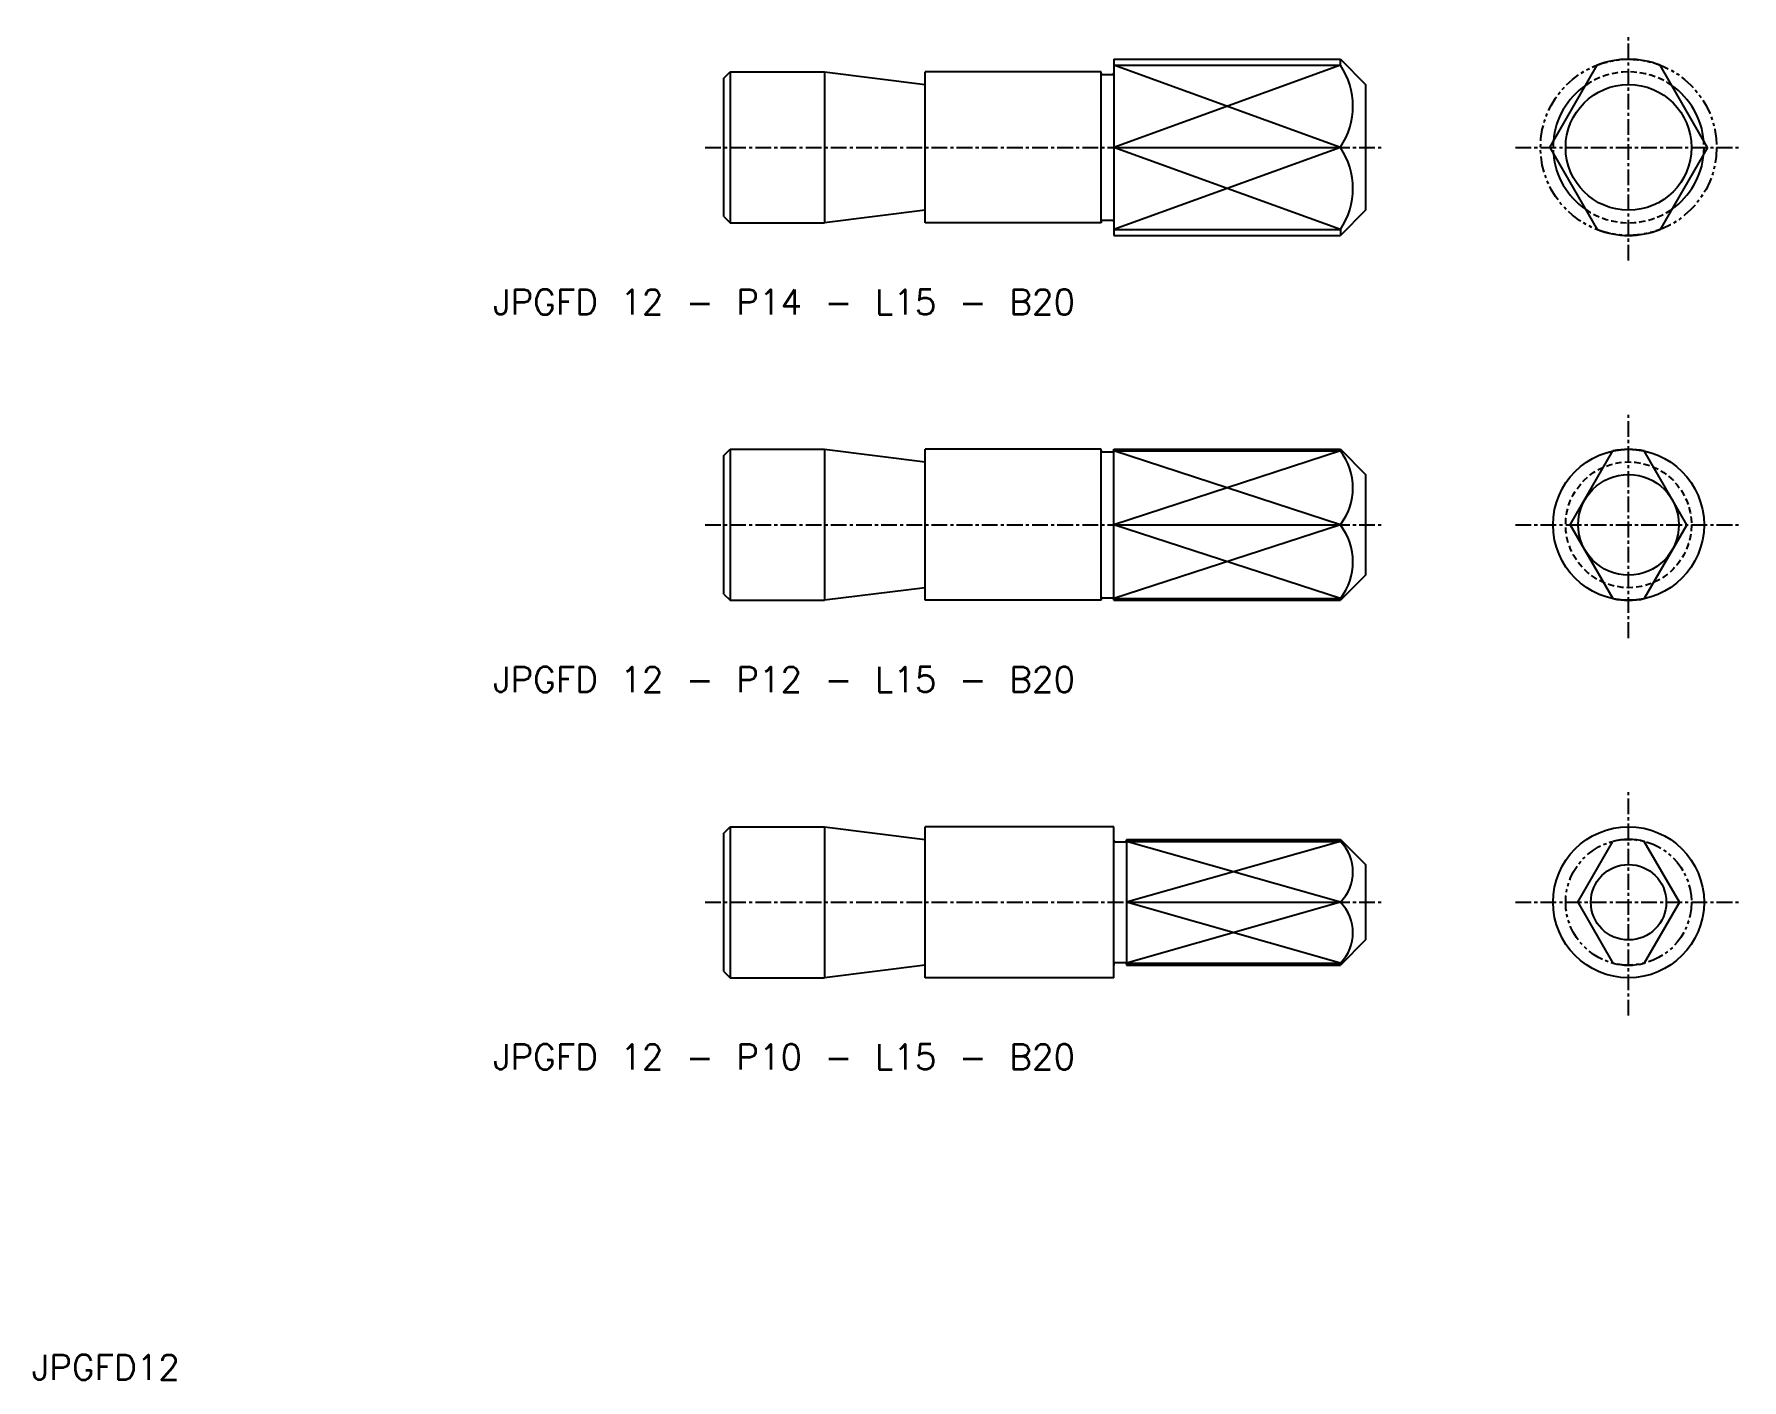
# Model space of a CAD drawing. Extents: x 5 to 141, y 5 to 112.
import ezdxf

# ---------------------------------------------------------------- set-up
doc = ezdxf.new("R2010")
doc.units = 0
for name, pattern in [('CENTER', [2, 1.25, -0.25, 0.25, -0.25]), ('DASHED', [0.75, 0.5, -0.25]), ('PHANTOM', [2.5, 1.25, -0.25, 0.25, -0.25, 0.25, -0.25])]:
    doc.linetypes.add(name, pattern=pattern)
doc.layers.get('0').update_dxf_attribs({"linetype": 'CONTINUOUS'})
doc.layers.add('CENTER', color=1, linetype='CENTER')
doc.styles.get("Standard").update_dxf_attribs({"font": 'txt.shx', "width": 0.8, "bigfont": 'bigfont.shx'})

msp = doc.modelspace()

# ---------------------------------------------------------------- linework, layer by layer
at = {"color": 7, "linetype": 'CONTINUOUS'}
for p, q in [((91, 109.96), (91, 95.96)), ((91, 109.96), (109, 109.96)), ((109, 109.96), (111, 107.96)), ((109, 109.5), (109, 109.96)), ((60, 108.46), (60.5, 108.96)), ((60.5, 108.96), (68, 108.96)), ((60.5, 108.96), (60.5, 96.96)), ((68, 108.96), (68, 96.96)), ((68, 108.96), (76, 107.96)), ((90, 108.96), (76, 108.96)), ((76, 96.96), (76, 108.96)), ((90, 96.96), (90, 108.96)), ((90, 108.86), (90, 108.96)), ((90.1, 108.76), (90.9, 108.76)), ((91, 109.5), (109, 109.5)), ((125.64, 102.96), (129.41, 109.5)), ((138.19, 102.96), (134.41, 109.5)), ((60, 97.46), (60, 108.46)), ((111, 107.96), (111, 97.96)), ((91, 102.96), (109, 102.96)), ((125.64, 102.96), (129.41, 96.42)), ((138.19, 102.96), (134.41, 96.42)), ((76, 97.96), (68, 96.96)), ((111, 97.96), (109, 95.96)), ((60, 97.46), (60.5, 96.96)), ((60.5, 96.96), (68, 96.96)), ((90, 96.96), (76, 96.96)), ((90, 97.06), (90, 96.96)), ((90.1, 97.16), (90.9, 97.16)), ((91, 96.42), (109, 96.42)), ((109, 96.42), (109, 95.96)), ((91, 95.96), (109, 95.96)), ((60, 78.46), (60.5, 78.96)), ((60.5, 78.96), (68, 78.96)), ((60.5, 78.96), (60.5, 66.96)), ((68, 78.96), (68, 66.96)), ((68, 78.96), (76, 77.96)), ((90, 78.96), (76, 78.96)), ((76, 66.96), (76, 78.96)), ((90, 66.96), (90, 78.96)), ((90, 78.86), (90, 78.96)), ((90.1, 78.76), (90.9, 78.76)), ((91, 66.96), (91, 78.96)), ((91, 78.96), (109, 78.96)), ((91, 78.83), (109, 78.83)), ((109, 78.96), (111, 76.96)), ((109, 78.83), (109, 78.96)), ((127.28, 72.96), (130.66, 78.83)), ((136.55, 72.96), (133.16, 78.83)), ((60, 67.46), (60, 78.46)), ((111, 76.96), (111, 68.96)), ((91, 72.96), (109, 72.96)), ((127.28, 72.96), (130.66, 67.09)), ((136.55, 72.96), (133.16, 67.09)), ((76, 67.96), (68, 66.96)), ((111, 68.96), (109, 66.96)), ((60, 67.46), (60.5, 66.96)), ((60.5, 66.96), (68, 66.96)), ((90, 66.96), (76, 66.96)), ((90, 67.06), (90, 66.96)), ((90.1, 67.16), (90.9, 67.16)), ((91, 67.09), (109, 67.09)), ((91, 66.96), (109, 66.96)), ((109, 67.09), (109, 66.96)), ((60, 48.46), (60.5, 48.96)), ((60.5, 48.96), (68, 48.96)), ((60.5, 48.96), (60.5, 36.96)), ((68, 48.96), (76, 47.96)), ((68, 48.96), (68, 36.96)), ((91, 48.96), (76, 48.96)), ((76, 36.96), (76, 48.96)), ((91, 36.96), (91, 48.96)), ((60, 37.46), (60, 48.46)), ((91, 47.86), (91, 47.96)), ((91.1, 47.76), (91.9, 47.76)), ((92, 47.96), (109, 47.96)), ((92, 47.96), (92, 37.96)), ((92, 47.8), (109, 47.8)), ((109, 47.96), (111, 45.96)), ((109, 47.8), (109, 47.96)), ((127.87, 42.96), (130.66, 47.8)), ((135.96, 42.96), (133.16, 47.8)), ((111, 45.96), (111, 39.96)), ((92, 42.96), (109, 42.96)), ((127.87, 42.96), (130.66, 38.12)), ((135.96, 42.96), (133.16, 38.12)), ((111, 39.96), (109, 37.96)), ((91, 38.06), (91, 37.96)), ((91.1, 38.16), (91.9, 38.16)), ((92, 38.12), (109, 38.12)), ((109, 38.12), (109, 37.96)), ((60, 37.46), (60.5, 36.96)), ((60.5, 36.96), (68, 36.96)), ((76, 37.96), (68, 36.96)), ((91, 36.96), (76, 36.96)), ((92, 37.96), (109, 37.96))]:
    msp.add_line(p, q, dxfattribs=at)
at = {"color": 3, "linetype": 'CONTINUOUS'}
for p, q in [((109, 109.5), (91, 102.96)), ((109, 102.96), (91, 109.5)), ((109, 102.96), (91, 96.42)), ((109, 96.42), (91, 102.96)), ((109, 78.83), (91, 72.96)), ((109, 72.96), (91, 78.83)), ((109, 67.09), (91, 72.96)), ((109, 72.96), (91, 67.09)), ((109, 47.8), (92, 42.96)), ((109, 42.96), (92, 47.8)), ((109, 38.12), (92, 42.96)), ((109, 42.96), (92, 38.12))]:
    msp.add_line(p, q, dxfattribs=at)
at = {"color": 3, "linetype": 'PHANTOM'}
for centre, radius in [((131.91, 102.96), 7), ((131.91, 42.96), 5)]:
    msp.add_circle(centre, radius, dxfattribs=at)
at = {"color": 7, "linetype": 'CONTINUOUS'}
for centre, radius in [((131.91, 102.96), 5), ((131.91, 72.96), 6), ((131.91, 72.96), 4), ((131.91, 42.96), 6), ((131.91, 42.96), 3)]:
    msp.add_circle(centre, radius, dxfattribs=at)
at = {"color": 3, "linetype": 'DASHED'}
msp.add_circle((131.91, 72.96), 5, dxfattribs=at)
at = {"color": 7, "linetype": 'CONTINUOUS'}
for centre, radius, start, end in [((131.91, 102.96), 7, 69.0752, 110.9248), ((90.1, 108.86), 0.1, 180, 270), ((90.9, 108.86), 0.1, 270, 0), ((104.16, 106.23), 5.84, 325.9836, 34.0164), ((131.91, 102.96), 6, 124.9186, 175.0814), ((131.91, 102.96), 6, 4.9186, 55.0814), ((104.16, 99.69), 5.84, 325.9836, 34.0164), ((131.91, 102.96), 6, 184.9186, 235.0814), ((131.91, 102.96), 6, 304.9186, 355.0814), ((90.1, 97.06), 0.1, 90, 180), ((90.9, 97.06), 0.1, 0, 90), ((131.91, 102.96), 7, 249.0752, 290.9248), ((90.1, 78.86), 0.1, 180, 270), ((90.9, 78.86), 0.1, 270, 0), ((105.2, 75.89), 4.8, 322.3606, 37.6394), ((131.91, 72.96), 6, 77.9753, 102.0247), ((105.2, 70.02), 4.8, 322.3606, 37.6394), ((90.1, 67.06), 0.1, 90, 180), ((90.9, 67.06), 0.1, 0, 90), ((131.91, 72.96), 6, 257.9753, 282.0247), ((91.1, 47.86), 0.1, 180, 270), ((91.9, 47.86), 0.1, 270, 0), ((106.57, 45.38), 3.43, 315.1072, 44.8928), ((131.91, 42.96), 5, 75.5225, 104.4775), ((106.57, 40.54), 3.43, 315.1072, 44.8928), ((91.1, 38.06), 0.1, 90, 180), ((91.9, 38.06), 0.1, 0, 90), ((131.91, 42.96), 5, 255.5225, 284.4775)]:
    msp.add_arc(centre, radius, start, end, dxfattribs=at)
at = {"color": 3, "linetype": 'DASHED'}
for start, end in [(55.0814, 124.9186), (175.0814, 184.9186), (355.0814, 4.9186), (235.0814, 304.9186)]:
    msp.add_arc((131.91, 102.96), 6, start, end, dxfattribs=at)
at = {"layer": 'CENTER', "color": 1, "linetype": 'CENTER'}
for p, q in [((131.91, 93.96), (131.91, 111.96)), ((58.5, 102.96), (112.5, 102.96)), ((122.91, 102.96), (140.91, 102.96)), ((131.91, 63.96), (131.91, 81.96)), ((58.5, 72.96), (112.5, 72.96)), ((122.91, 72.96), (140.91, 72.96)), ((131.91, 33.96), (131.91, 51.96)), ((58.5, 42.96), (112.5, 42.96)), ((122.91, 42.96), (140.91, 42.96))]:
    msp.add_line(p, q, dxfattribs=at)

# ---------------------------------------------------------------- texts
at = {"color": 7, "linetype": 'CONTINUOUS'}
for s, p in [('JPGFD 12 - P14 - L15 - B20', (41.66, 89.67)), ('JPGFD 12 - P12 - L15 - B20', (41.66, 59.67)), ('JPGFD 12 - P10 - L15 - B20', (41.66, 29.67)), ('JPGFD12', (5, 5))]:
    msp.add_text(s, height=2, dxfattribs=at).set_placement(p)

doc.saveas('drawing.dxf')
